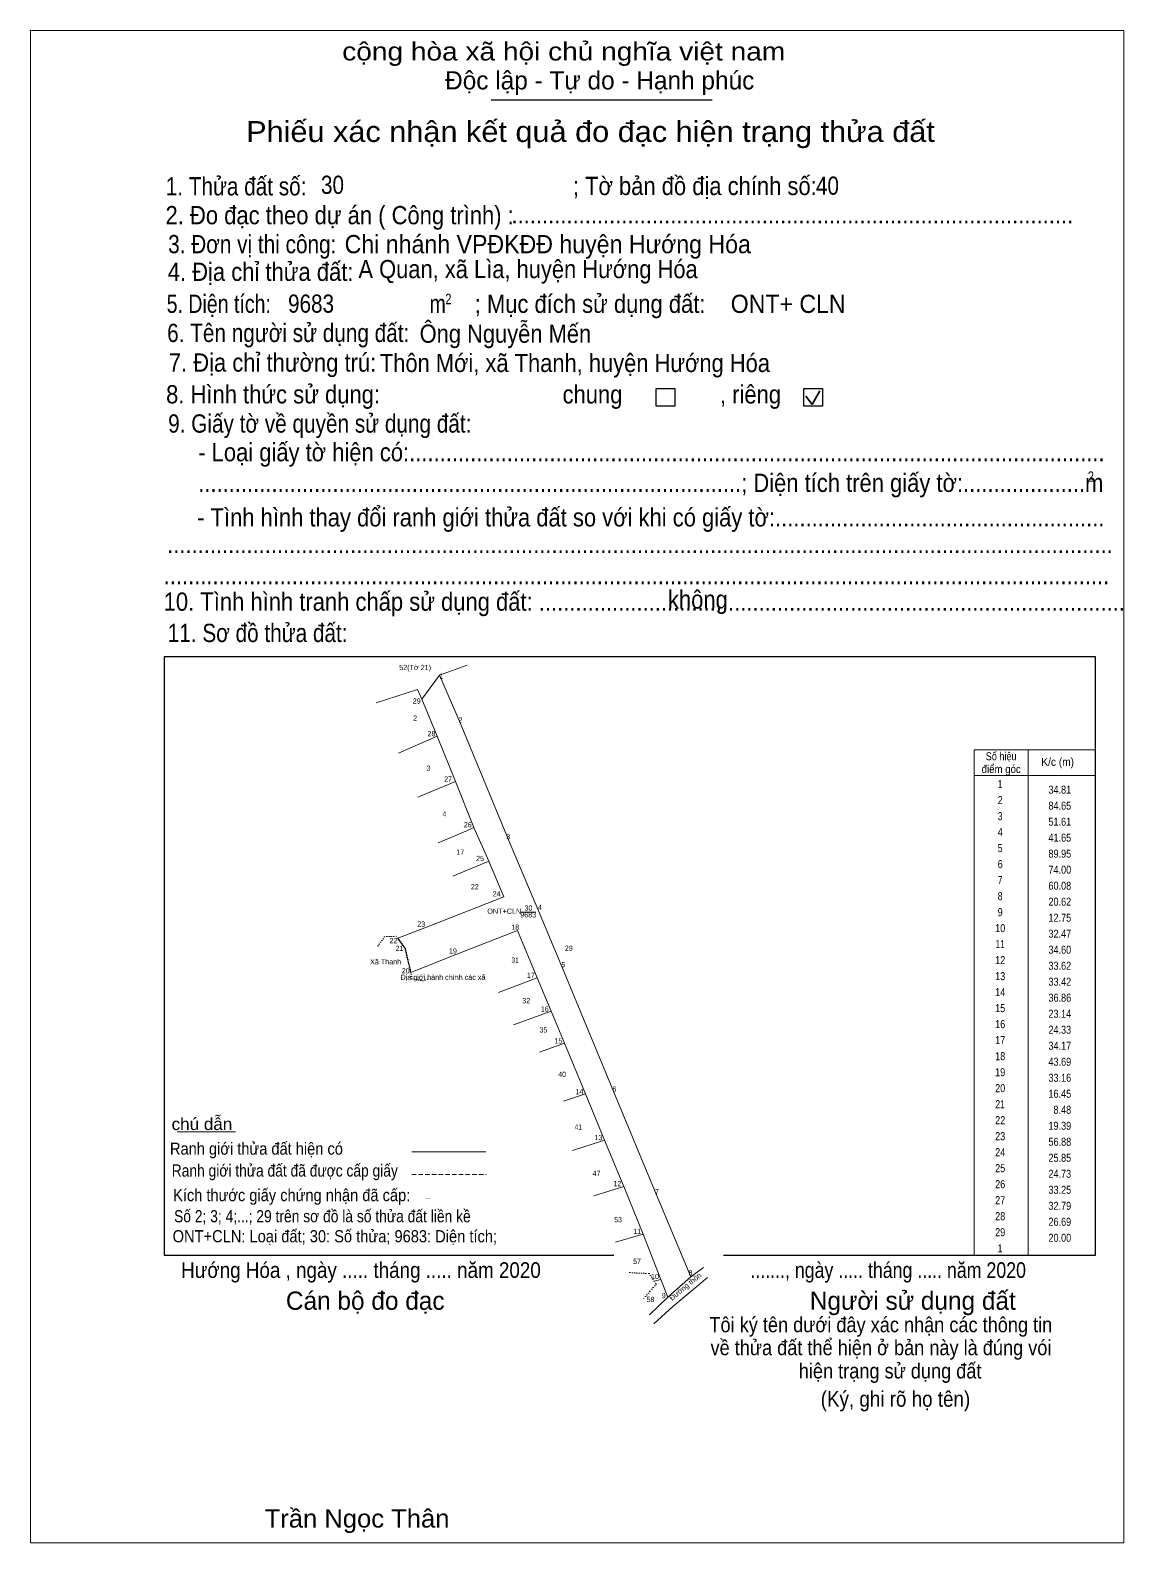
# Model space of a CAD drawing. Header units: metres. Extents: x 546021 to 548091, y 1820134 to 1821147.
# Drawn here: x 546021 to 546753, y 1820134 to 1821147 of the extents above; entities that cross this region are included whole.
import ezdxf
from ezdxf.enums import TextEntityAlignment as Align

# ---------------------------------------------------------------- set-up
doc = ezdxf.new("R2010")
doc.units = ezdxf.units.M
doc.header["$PDMODE"] = 32
doc.header["$PDSIZE"] = 0.5
doc.linetypes.add('DOTTED', pattern=[1.5, 0.3, -1.2])
doc.linetypes.add('MEDIUM_DASHED', pattern=[4.5, 3, -1.5])
for name, color, linetype, lineweight in [('10', 7, 'Continuous', 13), ('17', 7, 'Continuous', 13), ('2', 7, 'Continuous', 25), ('6', 7, 'Continuous', 13), ('63', 7, 'Continuous', 13)]:
    doc.layers.add(name, color=color, linetype=linetype, lineweight=lineweight)

msp = doc.modelspace()

# ---------------------------------------------------------------- linework, layer by layer
at = {"layer": '10'}
for p, q in [((546252.57, 1820696.42), (546280.17, 1820705.34)), ((546283.19, 1820698.77), (546280.17, 1820705.34)), ((546267.49, 1820662.74), (546293.43, 1820674.12)), ((546280.56, 1820633.23), (546305.72, 1820643.72)), ((546318.08, 1820612.85), (546305.72, 1820643.72)), ((546303.98, 1820580.37), (546328.1, 1820590.24)), ((546349.65, 1820556.26), (546359.49, 1820556.26)), ((546347.23, 1820543.84), (546360.37, 1820512.3)), ((546334.42, 1820502.37), (546360.37, 1820512.3)), ((546360.37, 1820512.3), (546369.73, 1820489.84)), ((546344.59, 1820480.72), (546369.73, 1820489.84)), ((546369.73, 1820489.84), (546378.63, 1820468.48)), ((546378.63, 1820468.48), (546362.02, 1820462.51)), ((546378.63, 1820468.48), (546392.81, 1820434.46)), ((546378.16, 1820429.5), (546392.81, 1820434.46)), ((546392.81, 1820434.46), (546405.62, 1820403.59)), ((546405.62, 1820403.59), (546384.03, 1820396.67)), ((546405.62, 1820403.59), (546418.5, 1820372.53)), ((546398.29, 1820366.28), (546418.5, 1820372.53)), ((546431.43, 1820340.44), (546412.88, 1820335.18)), ((546443.27, 1820310.21), (546438.89, 1820308.96)), ((546443.27, 1820310.21), (546447.92, 1820298.34)), ((546435.71, 1820286.53), (546447.92, 1820298.34)), ((546438.55, 1820280.48), (546451.19, 1820292.07))]:
    msp.add_line(p, q, dxfattribs=at)
for points in [[(546283.19, 1820698.77), (546295.02, 1820714.9), (546313.44, 1820721.65)], [(546463.43, 1820311.93), (546440.13, 1820367.31), (546411.85, 1820435.69), (546377.3, 1820518.74), (546361.27, 1820557.18), (546341.13, 1820604.7), (546308.81, 1820682.94), (546295.02, 1820714.9)], [(546305.73, 1820643.69), (546293.43, 1820674.12), (546283.19, 1820698.77)], [(546294.09, 1820602.69), (546313.69, 1820610.98), (546318.08, 1820612.85)], [(546318.08, 1820612.85), (546328.1, 1820590.24), (546338.15, 1820566.42)], [(546267.11, 1820538.66), (546285.16, 1820545.74), (546338.15, 1820566.42)], [(546275.71, 1820515.72), (546306.53, 1820527.96), (546347.23, 1820543.84)], [(546418.5, 1820372.53), (546431.43, 1820340.44), (546443.27, 1820310.21)], [(546447.92, 1820298.34), (546463.43, 1820311.93), (546471.89, 1820318.3)], [(546474.42, 1820311.44), (546466.03, 1820304.33), (546451.19, 1820292.07), (546438.55, 1820280.48)], [(546474.42, 1820311.44), (546466.03, 1820304.33), (546451.19, 1820292.07)]]:
    msp.add_lwpolyline(points, dxfattribs=at)
msp.add_lwpolyline([(546295.02, 1820714.9), (546308.81, 1820682.94), (546341.13, 1820604.7), (546361.27, 1820557.18), (546377.3, 1820518.74), (546411.85, 1820435.69), (546440.13, 1820367.31), (546463.43, 1820311.93), (546447.92, 1820298.34), (546443.27, 1820310.21), (546431.43, 1820340.44), (546418.5, 1820372.53), (546405.62, 1820403.59), (546392.81, 1820434.46), (546378.63, 1820468.48), (546369.73, 1820489.84), (546360.37, 1820512.3), (546347.23, 1820543.84), (546306.53, 1820527.96), (546275.71, 1820515.72), (546272.04, 1820531.76), (546267.11, 1820538.66), (546285.16, 1820545.74), (546338.15, 1820566.42), (546328.1, 1820590.24), (546318.08, 1820612.85), (546305.72, 1820643.72), (546293.43, 1820674.12), (546283.19, 1820698.77)], close=True, dxfattribs=at)
at = {"layer": '10', "linetype": 'DOTTED'}
for points in [[(546253.83, 1820533.55), (546258.25, 1820539.73), (546266.13, 1820540.03), (546267, 1820538.81)], [(546267, 1820538.81), (546272.04, 1820531.76), (546275, 1820519.36), (546275.36, 1820517.52)], [(546267.11, 1820538.66), (546272.04, 1820531.76), (546275, 1820519.36), (546275.71, 1820515.72)], [(546275.36, 1820517.52), (546276.55, 1820511.5), (546283.94, 1820510.21), (546287.08, 1820511.09)], [(546422.46, 1820314.78), (546424.28, 1820314.6), (546435.49, 1820314.19), (546438.89, 1820308.96)], [(546438.89, 1820308.96), (546440.15, 1820307.03), (546435.91, 1820302.19), (546430.96, 1820296.66)]]:
    msp.add_lwpolyline(points, dxfattribs=at)
at = {"layer": '17'}
msp.add_line((546119.22, 1820408.99), (546158.37, 1820408.99), dxfattribs=at)
at = {"layer": '2'}
for p, q in [((546329.53, 1821100.11), (546477.59, 1821100.11)), ((546110.93, 1820326.17), (546110.93, 1820727.4)), ((546110.93, 1820727.4), (546238.91, 1820727.4)), ((546238.91, 1820727.4), (546674.97, 1820727.4)), ((546674.97, 1820727.4), (546734.26, 1820727.4)), ((546734.26, 1820727.4), (546734.26, 1820326.17)), ((546411.86, 1820326.17), (546110.93, 1820326.17)), ((546734.26, 1820326.17), (546485.26, 1820326.17))]:
    msp.add_line(p, q, dxfattribs=at)
at = {"layer": '2', "lineweight": 35}
for p, q in [((546540.46, 1820901.65), (546544.62, 1820896.24)), ((546544.62, 1820896.24), (546549.7, 1820905.31))]:
    msp.add_line(p, q, dxfattribs=at)
at = {"layer": '2', "lineweight": 13}
msp.add_lwpolyline([(546021.15, 1821146.56), (546753.32, 1821146.56), (546753.32, 1820133.87), (546021.15, 1820133.87)], close=True, dxfattribs=at)
at = {"layer": '2'}
for points in [[(546440.08, 1820906.87), (546452.66, 1820906.87), (546452.66, 1820895.15), (546440.08, 1820895.15)], [(546539.01, 1820906.87), (546551.59, 1820906.87), (546551.59, 1820895.15), (546539.01, 1820895.15)]]:
    msp.add_lwpolyline(points, close=True, dxfattribs=at)
msp.add_point((546021.15, 1821146.56), dxfattribs=at)
at = {"layer": '6'}
msp.add_line((546276.51, 1820395.73), (546326.11, 1820395.73), dxfattribs=at)
at = {"layer": '6', "linetype": 'MEDIUM_DASHED'}
msp.add_line((546276.43, 1820380.58), (546326.34, 1820380.58), dxfattribs=at)
at = {"layer": '63'}
for p, q in [((546689.24, 1820664.87), (546689.24, 1820326.17)), ((546734.26, 1820664.87), (546734.26, 1820326.17)), ((546653.19, 1820647.73), (546734.26, 1820647.73))]:
    msp.add_line(p, q, dxfattribs=at)
msp.add_lwpolyline([(546734.26, 1820326.17), (546653.19, 1820326.17), (546653.19, 1820664.87), (546734.26, 1820664.87)], dxfattribs=at)

# ---------------------------------------------------------------- texts
at = {"layer": '10'}
for s, width, p in [('52(Tờ 21)', 0.9, (546278.705, 1820718.29)), ('2', 0.8, (546278.66, 1820684.39)), ('3', 0.75, (546287.545, 1820650.86)), ('4', 0.8, (546298.31, 1820620.15)), ('17', 0.8, (546308.92, 1820594.62)), ('22', 0.85, (546318.675, 1820571.43)), ('ONT+CLN', 0.95, (546338.365, 1820555.08)), ('30', 0.85, (546354.625, 1820557.24)), ('9683', 0.85, (546354.425, 1820552.65)), ('29', 0.85, (546381.645, 1820530.25)), ('Xã Thanh', 0.9, (546258.92, 1820521.18)), ('31', 0.75, (546345.67, 1820522.4)), ('Địa giới hành chính các xã', 0.9, (546297.32, 1820510.86)), ('32', 0.85, (546353.075, 1820495.17)), ('35', 0.8, (546364.595, 1820475.58)), ('40', 0.85, (546377.175, 1820445.8)), ('41', 0.75, (546387.97, 1820410.54)), ('47', 0.8, (546400.21, 1820379.46)), ('53', 0.8, (546414.6, 1820348.56)), ('57', 0.8, (546427.29, 1820320.54)), ('58', 0.8, (546436.34, 1820295.07))]:
    msp.add_text(s, height=3.5, dxfattribs=dict(at, width=width)).set_placement(p, align=Align.CENTER)
for s, width, p in [(' 1', 0.75, (546297.5, 1820712.62)), (' 29', 0.85, (546282.41, 1820695.87)), (' 2', 0.85, (546310.47, 1820683.26)), (' 28', 0.85, (546292.29, 1820674.02)), (' 27', 0.85, (546303.44, 1820643.66)), (' 26', 0.85, (546316.58, 1820612.98)), (' 3', 0.8, (546342.37, 1820605.02)), (' 25', 0.85, (546324.8, 1820590.4)), (' 24', 0.85, (546335.93, 1820566.68)), (' 4', 0.85, (546363.62, 1820557.7)), (' 23', 0.85, (546285.46, 1820546.49)), (' 18', 0.85, (546348.4, 1820544.39)), (' 22', 0.85, (546266.82, 1820535.37)), (' 21', 0.8, (546270.87, 1820530.2)), (' 19', 0.85, (546306.66, 1820528.48)), (' 20', 0.85, (546275.03, 1820515.19)), (' 5', 0.8, (546379.26, 1820519.26)), (' 17', 0.85, (546358.87, 1820512.11)), (' 16', 0.85, (546368.2, 1820489.57)), (' 15', 0.85, (546377.29, 1820468.25)), (' 14', 0.85, (546391.44, 1820434.23)), (' 6', 0.85, (546413.54, 1820435.95)), (' 13', 0.85, (546404.12, 1820403.49)), (' 12', 0.85, (546416.8, 1820372.63)), (' 7', 0.8, (546441.96, 1820367.31)), (' 11', 0.8, (546430.06, 1820340.64)), (' 10', 0.85, (546442, 1820310.47)), (' 8', 0.8, (546464.47, 1820312.91)), (' 9', 0.85, (546446.55, 1820297.65))]:
    msp.add_text(s, height=3.5, dxfattribs=dict(at, width=width)).set_placement(p, align=Align.RIGHT)
msp.add_text('Đường thôn', height=3.5, rotation=39.562, dxfattribs=at).set_placement((546460.775, 1820304.095), align=Align.CENTER)
at = {"layer": '2'}
for s, height, width, p in [('cộng hòa xã hội chủ nghĩa việt nam', 12.22, 1.15, (546229.87, 1821126.56)), ('1. Thửa đất số:', 12.22, 0.85, (546111.66, 1821036.2)), ('30', 12.18, 0.85, (546215.64, 1821037.23)), ('; Tờ bản đồ địa chính số:', 12.22, 0.9, (546384.34, 1821036.43)), ('40', 12.18, 0.85, (546547.17, 1821036.66)), ('2. Đo đạc theo dự án ( Công trình) : ', 12.23, 0.9, (546111.52, 1821016.87)), ('............................................................................................', 12.23, 0.9, (546343.22, 1821017.42)), ('3. Đơn vị thi công:', 12.23, 0.85, (546113.27, 1820997.46)), ('Chi nhánh VPĐKĐĐ huyện Hướng Hóa', 12.2, 0.95, (546231.47, 1820997.46)), ('A Quan, xã Lìa, huyện Hướng Hóa', 12.18, 0.9, (546240.72, 1820980.78)), ('4. Địa chỉ thửa đất:', 12.23, 0.9, (546112.98, 1820978.95)), ('5. Diện tích:', 12.23, 0.8, (546112.27, 1820957.52)), ('9683', 12.18, 0.85, (546193.57, 1820957.66)), ('m', 12.22, 0.8, (546288.34, 1820957.52)), ('2', 6.982, 0.8, (546298.91, 1820963.33)), ('; Mục đích sử dụng đất:', 12.22, 0.9, (546318.61, 1820957.52)), ('ONT+ CLN', 12.18, 0.95, (546490.07, 1820957.5)), ('Ông Nguyễn Mến', 12.18, 0.9, (546281.71, 1820937.52)), ('6. Tên người sử dụng đất:', 12.23, 0.85, (546112.59, 1820938.02)), ('7. Địa chỉ thường trú:', 12.23, 0.9, (546113.7, 1820918.17)), ('Thôn Mới, xã Thanh, huyện Hướng Hóa', 12.18, 0.9, (546255.09, 1820917.91)), ('8. Hình thức sử dụng:', 12.23, 0.9, (546111.9, 1820896.88)), ('chung                , riêng', 12.22, 0.9, (546377.45, 1820896.88)), ('9. Giấy tờ về quyền sử dụng đất:', 12.23, 0.85, (546113.27, 1820877.32)), ('     - Loại giấy tờ hiện có:..................................................................................................................', 12.22, 0.9, (546112.98, 1820858.14)), ('     .........................................................................................; Diện tích trên giấy tờ:....................m', 12.22, 0.9, (546112.98, 1820837.61)), ('2', 6.982, 0.8, (546729.2, 1820844.38)), ('     - Tình hình thay đổi ranh giới thửa đất so với khi có giấy tờ:......................................................', 12.22, 0.9, (546112.27, 1820814.5)), ('...........................................................................................................................................................', 12.22, 0.9, (546112.59, 1820796.63)), ('10. Tình hình tranh chấp sử dụng đất: ................................................................................................', 12.23, 0.9, (546110.27, 1820758.05)), ('...........................................................................................................................................................', 12.22, 0.9, (546110.27, 1820775.84)), ('không', 12.22, 0.9, (546448.05, 1820759.48)), ('11. Sơ đồ thửa đất:', 12.23, 0.85, (546112.98, 1820737.07)), ('Hướng Hóa , ngày ..... tháng ..... năm 2020', 10.47, 0.9, (546122, 1820311.24)), ('......., ngày ..... tháng ..... năm 2020', 10.47, 0.85, (546503.26, 1820311.24)), ('(Ký, ghi rõ họ tên)', 10.47, 0.9, (546550.34, 1820224.97)), ('Trần Ngọc Thân', 12.2, 1.05, (546177.9, 1820144.02))]:
    msp.add_text(s, height=height, dxfattribs=dict(at, width=width)).set_placement(p)
for s, p in [('Độc lập - Tự do - Hạnh phúc', (546298.76, 1821107.18)), ('Cán bộ đo đạc', (546192.13, 1820289.89)), ('Người sử dụng đất', (546543.05, 1820289.89))]:
    msp.add_text(s, height=12.22, dxfattribs=at).set_placement(p)
for s, height, width, p in [('Phiếu xác nhận kết quả đo đạc hiện trạng thửa đất', 13.96, 1.1, (546396.145, 1821071.98)), ('Tôi ký tên dưới đây xác nhận các thông tin', 10.1, 0.9, (546590.625, 1820274.86)), ('về thửa đất thể hiện ở bản này là đúng vói', 10.1, 0.9, (546590.715, 1820259.48)), ('hiện trạng sử dụng đất', 10.1, 0.9, (546596.845, 1820243.91))]:
    msp.add_text(s, height=height, dxfattribs=dict(at, width=width)).set_placement(p, align=Align.CENTER)
msp.add_text('...', height=3.5, dxfattribs=at).set_placement((546287.293, 1820364.05), align=Align.CENTER)
at = {"layer": '6'}
for s, height, width, p in [('chú dẫn', 8.134, 1.05, (546115.58, 1820410.26)), ('Ranh giới thửa đất hiện có ', 8.134, 0.9, (546114.48, 1820393.76)), ('Ranh giới thửa đất đã được cấp giấy', 8.134, 0.85, (546115.67, 1820379.08)), ('Kích thước giấy chứng nhận đã cấp:', 8.134, 0.9, (546116.58, 1820362.63)), ('Số 2; 3; 4;...; 29 trên sơ đồ là số thửa đất liền kề', 8.15, 0.85, (546117.23, 1820348.49)), ('ONT+CLN: Loại đất; 30: Số thửa; 9683: Diện tích;', 8.15, 0.9, (546116.27, 1820335.07))]:
    msp.add_text(s, height=height, dxfattribs=dict(at, width=width)).set_placement(p)
at = {"layer": '63'}
for s, width, p in [('Số hiệu', 0.85, (546671.215, 1820657.92)), ('K/c (m)', 0.95, (546709.06, 1820654.17)), ('điểm góc', 0.9, (546671.245, 1820649.35)), (' 1', 0.75, (546669.71, 1820639.26)), (' 2', 0.85, (546669.725, 1820628.56)), (' 3', 0.8, (546669.735, 1820617.81)), (' 4', 0.85, (546669.73, 1820607.12)), (' 5', 0.8, (546669.705, 1820596.38)), (' 6', 0.85, (546669.725, 1820585.69)), (' 7', 0.8, (546669.715, 1820574.96)), (' 8', 0.8, (546669.715, 1820564.24)), (' 9', 0.85, (546669.705, 1820553.52)), (' 10', 0.85, (546669.715, 1820542.81)), (' 11', 0.8, (546669.715, 1820532.09)), (' 12', 0.85, (546669.71, 1820521.39)), (' 13', 0.85, (546669.72, 1820510.65)), (' 14', 0.85, (546669.715, 1820499.94)), (' 15', 0.85, (546669.71, 1820489.22)), (' 16', 0.85, (546669.71, 1820478.5)), (' 17', 0.85, (546669.72, 1820467.79)), (' 18', 0.85, (546669.72, 1820457.06)), (' 19', 0.85, (546669.71, 1820446.33)), (' 20', 0.85, (546669.715, 1820435.63)), (' 21', 0.8, (546669.715, 1820424.91)), (' 22', 0.85, (546669.71, 1820414.2)), (' 23', 0.85, (546669.72, 1820403.47)), (' 24', 0.85, (546669.715, 1820392.75)), (' 25', 0.85, (546669.71, 1820382.04)), (' 26', 0.85, (546669.71, 1820371.32)), (' 27', 0.85, (546669.72, 1820360.6)), (' 28', 0.85, (546669.72, 1820349.89)), (' 29', 0.85, (546669.71, 1820339.17)), (' 1', 0.75, (546669.71, 1820328.45))]:
    msp.add_text(s, height=5.359, dxfattribs=dict(at, width=width)).set_placement(p, align=Align.CENTER)
at = {"layer": '63', "width": 0.85}
for s, p in [('34.81', (546718.1, 1820635.52)), ('84.65', (546718.11, 1820624.82)), ('51.61', (546718.1, 1820614.09)), ('41.65', (546718.11, 1820603.39)), ('89.95', (546718.11, 1820592.67)), ('74.00', (546718.11, 1820581.94)), ('60.08', (546718.13, 1820571.22)), ('20.62', (546718.11, 1820560.51)), ('12.75', (546718.11, 1820549.79)), ('32.47', (546718.13, 1820539.09)), ('34.60', (546718.11, 1820528.35)), ('33.62', (546718.11, 1820517.62)), ('33.42', (546718.11, 1820506.91)), ('36.86', (546718.11, 1820496.22)), ('23.14', (546718.11, 1820485.47)), ('24.33', (546718.09, 1820474.76)), ('34.17', (546718.13, 1820464.04)), ('43.69', (546718.11, 1820453.33)), ('33.16', (546718.11, 1820442.6)), ('16.45', (546718.11, 1820431.9)), ('8.48', (546718.08, 1820421.17)), ('19.39', (546718.11, 1820410.46)), ('56.88', (546718.13, 1820399.74)), ('25.85', (546718.11, 1820389.02)), ('24.73', (546718.09, 1820378.3)), ('33.25', (546718.11, 1820367.57)), ('32.79', (546718.11, 1820356.87)), ('26.69', (546718.11, 1820346.15)), ('20.00', (546718.11, 1820335.44))]:
    msp.add_text(s, height=5.359, dxfattribs=at).set_placement(p, align=Align.RIGHT)

doc.saveas('drawing.dxf')
